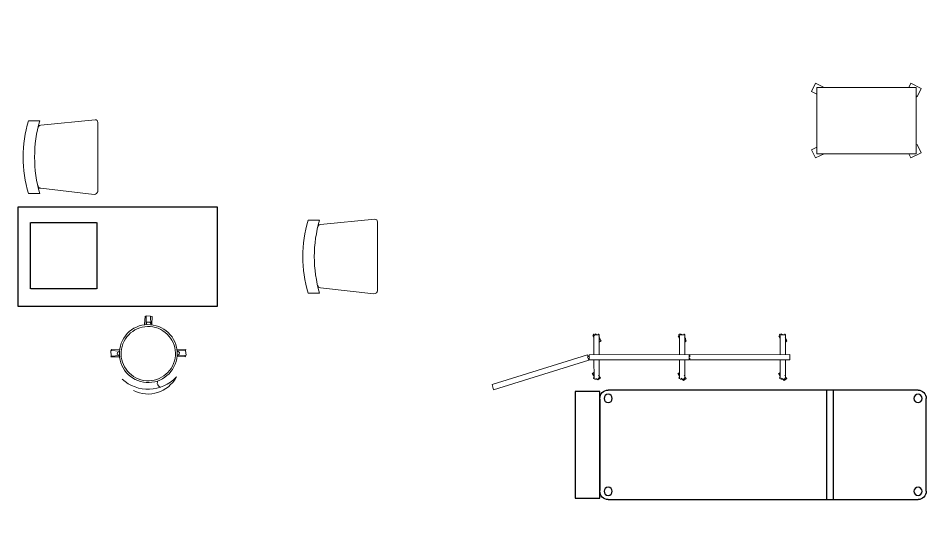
# Model space of a CAD drawing. Header units: millimetres. Extents: x -217756 to 263180, y 55413 to 130608.
# Drawn here: x -211714 to -206195, y 82566 to 85638 of the extents above; entities that cross this region are included whole.
import ezdxf

# ---------------------------------------------------------------- set-up
doc = ezdxf.new("R2010")
doc.units = ezdxf.units.MM
doc.linetypes.add('ADSK_Сверху', pattern=[450, 300, -150])
doc.linetypes.add('HIDDEN', pattern=[6, 4, -2])
doc.layers.add('ТХ_мебель_мед', color=210, linetype='Continuous')
doc.layers.add('ТХ_обор_мед', color=212, linetype='Continuous')
doc.layers.add('ТХ_ОСНОВНОЙ', color=103, linetype='Continuous', lineweight=25)

# ---------------------------------------------------------------- blocks, each defined once
blk = doc.blocks.new('МО482')
at = {"ltscale": 100}
for p, q in [((7028623.2, 1188373.7), (7029194.5, 1188901.9)), ((7029238.4, 1188844), (7029238.4, 1188441.1))]:
    blk.add_line(p, q, dxfattribs=at)
blk.add_line((7028623.2, 1188901.9), (7029194.5, 1188373.7))
for points in [[(7028598.9, 1188347.8), (7028598.9, 1188927.8), (7029218.9, 1188927.8), (7029218.9, 1188347.8)], [(7028623.2, 1188373.7), (7028623.2, 1188901.9), (7029194.5, 1188901.9), (7029194.5, 1188373.7)]]:
    blk.add_lwpolyline(points, close=True, dxfattribs=at)
for centre, start, end in [((7029218.7, 1188839.2), 13.6333, 89.6875), ((7029218.7, 1188445.9), 270.3125, 346.3667)]:
    blk.add_arc(centre, 20.2, start, end, dxfattribs=at)
blk = doc.blocks.new('A$Ce091de23')
at = {"layer": 'ТХ_обор_мед', "lineweight": 5}
for p, rotation in [((7032130.7, 1193881.8), 180), ((1195665.5, -7028548.9), 90)]:
    blk.add_blockref('МО482', p, dxfattribs=dict(at, rotation=rotation))
blk = doc.blocks.new('137')
at = {"extrusion": (0.000470712, 6.19742e-05, 1)}
for p, q in [((7031759.9, 1188213.5, 0.2), (7032319.9, 1188213.5, 0.4)), ((7031709.9, 1186293.5, 0.3), (7031709.9, 1188163.5, 0.3)), ((7032369.9, 1188163.5, 0.4), (7032369.9, 1186293.5, 0.4)), ((7031714.9, 1187653.5, 0.3), (7032364.9, 1187653.5, 0)), ((7031714.9, 1187613.5, 0.3), (7032364.9, 1187613.5, 0)), ((7032314.9, 1186243.5, 0.1), (7031764.9, 1186243.5, 0.4))]:
    blk.add_line(p, q, dxfattribs=at)
at = {"linetype": 'ADSK_Сверху', "ltscale": 25, "elevation": 0.3}
blk.add_lwpolyline([(7031718.3, 1186243.5), (7032361.5, 1186243.5), (7032361.5, 1186093.5), (7031718.3, 1186093.5)], close=True, dxfattribs=at)
at = {"extrusion": (0.000470712, 6.19742e-05, 1)}
for centre in [(7031759.1, 1188163.3, 3383.8), (7032319.1, 1188163.3, 3384.2), (7031759.1, 1186293.3, 3383.7), (7032319.1, 1186293.3, 3384.1)]:
    blk.add_circle(centre, 25, dxfattribs=at)
for centre, start, end in [((7031759.1, 1188163.3, 3383.8), 90, 180), ((7032319.1, 1188163.3, 3384.2), 360, 90), ((7031759.1, 1186293.3, 3383.7), 180, 270), ((7032319.1, 1186293.3, 3384.1), 270, 360)]:
    blk.add_arc(centre, 50, start, end, dxfattribs=at)
blk = doc.blocks.new('ширма')
at = {"lineweight": 0}
for points in [[(1101.9, 1365.5), (1100.5, 1376.7), (1119.7, 1381.9), (1121.1, 1370.8)], [(858.1, 844.8), (848.7, 852.2), (1219.5, 1328.5), (1231.4, 1318.5), (1244.7, 1308.8), (874, 832.7), (864.5, 840.1)], [(1094.5, 1356.1), (1109.2, 1375)], [(1183.3, 1282), (1098.4, 1348.1)], [(1123.5, 1328.5), (1112.3, 1327.1), (1110.9, 1338.3)], [(1117.9, 1373.2), (1202.8, 1307.1)], [(1228, 1287.5), (1319.2, 1216.5)], [(1290.2, 1198.7), (1291.6, 1187.5), (1299.6, 1191.4), (1208.4, 1262.4)], [(1287.8, 1241), (1298.9, 1242.4), (1303.5, 1228.8)], [(1319.9, 1210.9), (1305.2, 1192.1), (1310.8, 1192.8), (1310.1, 1198.4)], [(721.7, 876.5), (736.4, 895.3)], [(729, 885.9), (727.6, 897.1), (746.9, 902.3), (748.3, 891.1)], [(745.1, 893.6), (830, 827.5)], [(485.3, 365.2), (475.9, 372.5), (846.7, 848.9), (858.6, 838.8), (871.8, 829.2), (501.2, 353.1), (491.7, 360.5)], [(810.4, 802.3), (725.5, 868.4)], [(750.7, 848.8), (739.5, 847.4), (738.1, 858.6)], [(917.4, 719.1), (918.8, 707.9), (926.8, 711.7), (835.6, 782.7)], [(855.2, 807.9), (946.4, 736.9)], [(914.9, 761.4), (926.1, 762.8), (930.7, 749.1)], [(947.1, 731.3), (932.4, 712.4), (938, 713.1), (937.3, 718.7)], [(404.5, 469.1), (419.2, 487.9)], [(493.3, 394.9), (408.4, 461)], [(414.3, 481.6), (413.6, 487.2), (432.9, 492.5), (434.3, 481.3)], [(433.5, 441.4), (425.5, 437.6), (421, 451.2)], [(428, 486.2), (512.9, 420.1)], [(538, 400.5), (629.2, 329.5)], [(480.6, 359.6), (473.6, 370.1), (-20.3, 25.9), (0, 0), (493.9, 344.2), (486.9, 354.7)], [(609.7, 304.3), (518.5, 375.3)], [(597.8, 354), (611.4, 358.5), (613.5, 341.7)], [(629.9, 323.9), (615.2, 305)]]:
    blk.add_lwpolyline(points, dxfattribs=at)
blk.add_lwpolyline([(622.1, 303.5, 0.044658), (622.6, 314.5), (623.3, 308.9), (604.1, 303.6), (603.4, 309.2)], format="xyb", dxfattribs=at)
blk.add_circle((486.5, 357.5), 5.98, dxfattribs=at)
for centre, radius, start, end in [((1101.2, 1348.4), 5.98, 142.0998, 232.1), ((1159.5, 1358.5), 57.8, 167.5769, 181.964), ((1159.5, 1358.5), 57.8, 198.1191, 218.7405), ((1115.8, 1367.3), 5.98, 52.0998, 142.1), ((1073.9, 1339.3), 57.8, 22.2117, 38.7405), ((1255.6, 1202.9), 57.8, 18.707, 38.7405), ((1317.1, 1210.6), 5.98, 322.0998, 52.1), ((1338.1, 1224.6), 57.8, 201.5634, 218.7404), ((1302.4, 1191.7), 5.98, 232.0998, 322.1), ((1255.6, 1202.9), 57.8, 347.5771, 354.9821), ((786.7, 878.9), 57.8, 167.5769, 181.964), ((743, 887.6), 5.98, 52.0998, 142.1), ((701.1, 859.7), 57.8, 22.2117, 38.7405), ((728.3, 868.8), 5.98, 142.0998, 232.1), ((786.7, 878.9), 57.8, 198.1191, 218.7405), ((965.3, 744.9), 57.8, 201.5634, 218.7404), ((882.8, 723.3), 57.8, 18.707, 38.7405), ((882.8, 723.3), 57.8, 347.5771, 354.9821), ((944.3, 731), 5.98, 322.0998, 52.1), ((929.6, 712.1), 5.98, 232.0998, 322.1), ((411.2, 461.4), 5.98, 142.0998, 232.1), ((469.6, 471.5), 57.8, 167.5772, 180.3158), ((469.6, 471.5), 57.8, 198.8826, 218.7406), ((425.9, 480.2), 5.98, 52.0998, 142.1), ((383.9, 452.3), 57.8, 21.3711, 38.7405), ((565.6, 315.9), 57.8, 16.2517, 38.7404), ((651.3, 335.1), 57.8, 204.4307, 218.7406), ((612.4, 304.7), 5.98, 232.0998, 322.1), ((627.1, 323.6), 5.98, 322.0998, 52.1)]:
    blk.add_arc(centre, radius, start, end, dxfattribs=at)
blk = doc.blocks.new('М013')
at = {"lineweight": 0}
for points in [[(364127.8, -214787.9), (363799.5, -214756.1)], [(364127.8, -215169.1), (363804.8, -215206.1)]]:
    blk.add_lwpolyline(points, dxfattribs=at)
blk.add_lwpolyline([(364201.9, -215200.8), (364133.1, -215200.8, 0.144578), (364133.1, -214761.4), (364201.9, -214761.4, -0.144578)], format="xyb", close=True, dxfattribs=at)
for points in [[(363783.7, -214772), (363783.7, -214761.4), (363789, -214756.1), (363799.5, -214756.1)], [(363783.7, -215190.3), (363783.7, -215047.3), (363783.7, -214909.7), (363783.7, -214772)], [(364127.8, -214787.9), (364138.4, -214787.9), (364143.7, -214798.5), (364143.7, -214803.8)], [(364143.7, -215153.2), (364143.7, -215163.8), (364138.4, -215169.1), (364127.8, -215169.1)], [(363804.8, -215206.1), (363794.3, -215206.1), (363783.7, -215195.5), (363783.7, -215185)]]:
    blk.add_open_spline(points, degree=3, dxfattribs=at)
blk = doc.blocks.new('ММ005 600х400')
at = {"lineweight": 5, "extrusion": (-0.000470712, -6.19742e-05, 1), "elevation": -23.2}
for points in [[(52068.9, -20459.1), (52043.5, -20446.4), (52075, -20383.3), (52124.8, -20408.2), (52122.5, -20412.7)], [(52109, -21014.9), (52093.3, -21046.4), (52043.5, -21021.5), (52068.9, -20970.5)]]:
    blk.add_lwpolyline(points, dxfattribs=at)
at = {"lineweight": 5}
blk.add_lwpolyline([(52069, -21014.9), (52469, -21014.9), (52469, -20414.9), (52069, -20414.9)], close=True, dxfattribs=at)
at = {"lineweight": 5, "extrusion": (0.000470712, -6.19742e-05, 1), "elevation": 26}
for points in [[(52469, -20459.1), (52494.4, -20446.4), (52462.9, -20383.3), (52413.1, -20408.2), (52415.4, -20412.7)], [(52428.9, -21014.9), (52444.6, -21046.4), (52494.4, -21021.5), (52469, -20970.5)]]:
    blk.add_lwpolyline(points, dxfattribs=at)
blk = doc.blocks.new('М012')
at = {"layer": 'ТХ_мебель_мед', "lineweight": 0}
for points in [[(369530.2, -212957.9), (369514.4, -212910.3), (369487.9, -212920.9), (369503.8, -212968.5), (369509.1, -212952.6), (369519.7, -212952.6)], [(369392.6, -213164.4), (369345, -213180.3), (369350.3, -213206.7), (369403.2, -213190.9), (369387.3, -213190.9), (369382, -213175)], [(369625.5, -213296.7), (369641.4, -213344.4), (369609.7, -213355), (369599.1, -213302), (369609.7, -213312.6), (369620.2, -213312.6)]]:
    blk.add_lwpolyline(points, close=True, dxfattribs=at)
for points in [[(369535.5, -212957.9), (369525, -212910.3), (369519.7, -212915.6)], [(369498.5, -212973.8), (369482.6, -212920.9), (369487.9, -212920.9)], [(369392.6, -213159.1), (369345, -213169.7), (369345, -213180.3)], [(369403.2, -213201.4), (369355.5, -213212), (369355.5, -213206.7)], [(369630.8, -213291.4), (369646.7, -213344.4), (369641.4, -213344.4)], [(369588.5, -213307.3), (369604.4, -213355), (369609.7, -213349.7)]]:
    blk.add_lwpolyline(points, dxfattribs=at)
for points in [[(369567.3, -213307.3, 0.409091), (369742, -213132.6, 0.409091), (369567.3, -212957.9, 0.420501), (369392.6, -213132.6, 0.420501)], [(369567.3, -213296.7, 0.41129), (369731.4, -213132.6, 0.41129), (369567.3, -212968.5, 0.41129), (369403.2, -213132.6, 0.41129)]]:
    blk.add_lwpolyline(points, format="xyb", close=True, dxfattribs=at)
blk.add_lwpolyline([(369757.9, -213243.8, 0.40938), (369657.3, -212931.5, -0.409379), (369805.5, -213159.1)], format="xyb", dxfattribs=at)
for points in [[(369742, -213005.6), (369742, -213016.2), (369736.7, -213026.7), (369726.1, -213032)], [(369726.1, -213032), (369720.8, -213032), (369715.5, -213032), (369710.2, -213032)]]:
    blk.add_open_spline(points, degree=3, dxfattribs=at)
blk = doc.blocks.new('стол с тумбой 1200х600')
blk.add_lwpolyline([(-19012.2, 19801.1), (-19012.2, 21001.1), (-19612.2, 21001.1), (-19612.2, 19801.1)], close=True)
at = {"linetype": 'HIDDEN', "ltscale": 0.1}
blk.add_lwpolyline([(-19505.4, 19874.7), (-19105.4, 19874.7), (-19105.4, 20274.7), (-19505.4, 20274.7)], close=True, dxfattribs=at)

msp = doc.modelspace()

# ---------------------------------------------------------------- block references
msp.add_blockref('A$Ce091de23', (-211914, 82685.7))
at = {"layer": 'ТХ_мебель_мед', "rotation": 270}
msp.add_blockref('ММ005 600х400', (-185880.6, 137289.9), dxfattribs=at)
at = {"layer": 'ТХ_мебель_мед', "color": 18, "true_color": 0x000000, "xscale": -1}
for p in [(152549.2, 299781.8), (154237.3, 299181.8)]:
    msp.add_blockref('М013', p, dxfattribs=at)
at = {"layer": 'ТХ_мебель_мед', "xscale": -1, "rotation": 270}
msp.add_blockref('стол с тумбой 1200х600', (-231515.1, 103512.8), dxfattribs=at)
at = {"layer": 'ТХ_мебель_мед', "color": 18, "true_color": 0x000000, "xscale": -1}
for name, p, rotation in [('ширма', (-208854, 83430.3, 0), 232.1442435629786), ('137', (-1394447.4, -6948974.2, -0.3), 270)]:
    msp.add_blockref(name, p, dxfattribs=dict(at, rotation=rotation))
at = {"layer": 'ТХ_ОСНОВНОЙ', "rotation": 254.4110035299838}
msp.add_blockref('М012', (93678.3, 382312), dxfattribs=at)

doc.saveas('drawing.dxf')
